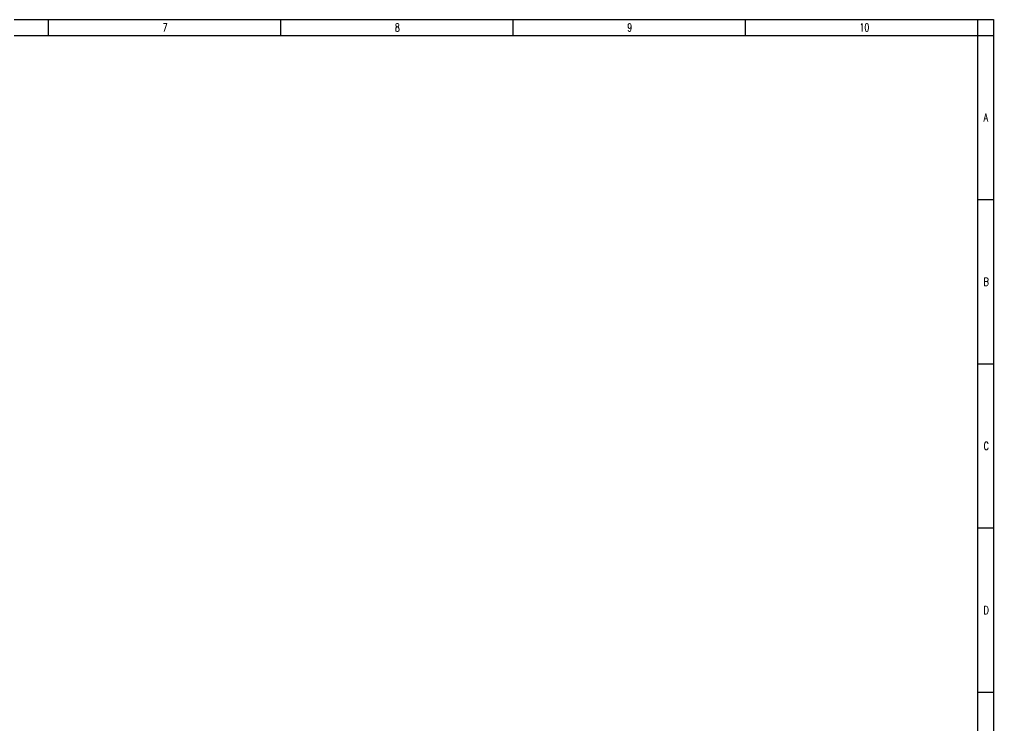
# Model space of a CAD drawing. Header units: inches. Extents: x 4936 to 94511, y 405365 to 454318.
# Drawn here: x 48850 to 79286, y 427434 to 449503 of the extents above; entities that cross this region are included whole.
import ezdxf

# ---------------------------------------------------------------- set-up
doc = ezdxf.new("R2010")
doc.units = ezdxf.units.IN
doc.header["$MEASUREMENT"] = 0
doc.styles.add('HZ', font='txt_____.ttf', dxfattribs={"width": 0.7, "bigfont": 'HZTXT'})

msp = doc.modelspace()

# ---------------------------------------------------------------- linework, layer by layer
at = {"color": 4, "flags": 128}
for points in [[(4935.91392, 449503.09155), (79285.91392, 449503.09155)], [(49745.91392, 449503.09155), (49745.91392, 449003.09155)], [(57005.91392, 449503.09155), (57005.91392, 449003.09155)], [(64265.91392, 449503.09155), (64265.91392, 449003.09155)], [(71525.91392, 449503.09155), (71525.91392, 449003.09155)], [(78785.91392, 449503.09155), (78785.91392, 449003.09155)], [(79285.91392, 449503.09155), (79285.91392, 407453.09155)]]:
    msp.add_lwpolyline(points, dxfattribs=at)
msp.add_lwpolyline([(6185.91392, 449003.09155), (78781.91392, 449003.09155), (78781.91392, 407953.09155), (6185.91392, 407953.09155)], close=True)
at = {"flags": 128}
for points in [[(78785.91392, 449003.09155), (79285.91392, 449003.09155)], [(78785.91392, 443871.84155), (79285.91392, 443871.84155)], [(78785.91392, 438740.59155), (79285.91392, 438740.59155)], [(78785.91392, 433609.34155), (79285.91392, 433609.34155)], [(78785.91392, 428478.09155), (79285.91392, 428478.09155)]]:
    msp.add_lwpolyline(points, dxfattribs=at)

# ---------------------------------------------------------------- texts
at = {"color": 0, "style": 'HZ', "width": 0.7}
for s, p in [('7', (53322.64458, 449128.09155)), ('8', (60582.64458, 449128.09155)), ('9', (67842.64458, 449128.09155)), ('10', (75102.64458, 449128.09155)), ('A', (78978.63677, 446312.10722)), ('B', (78978.63677, 441180.85722)), ('C', (78978.63677, 436049.60722)), ('D', (78978.63677, 430918.35722))]:
    msp.add_text(s, height=250, dxfattribs=at).set_placement(p)

doc.saveas('drawing.dxf')
